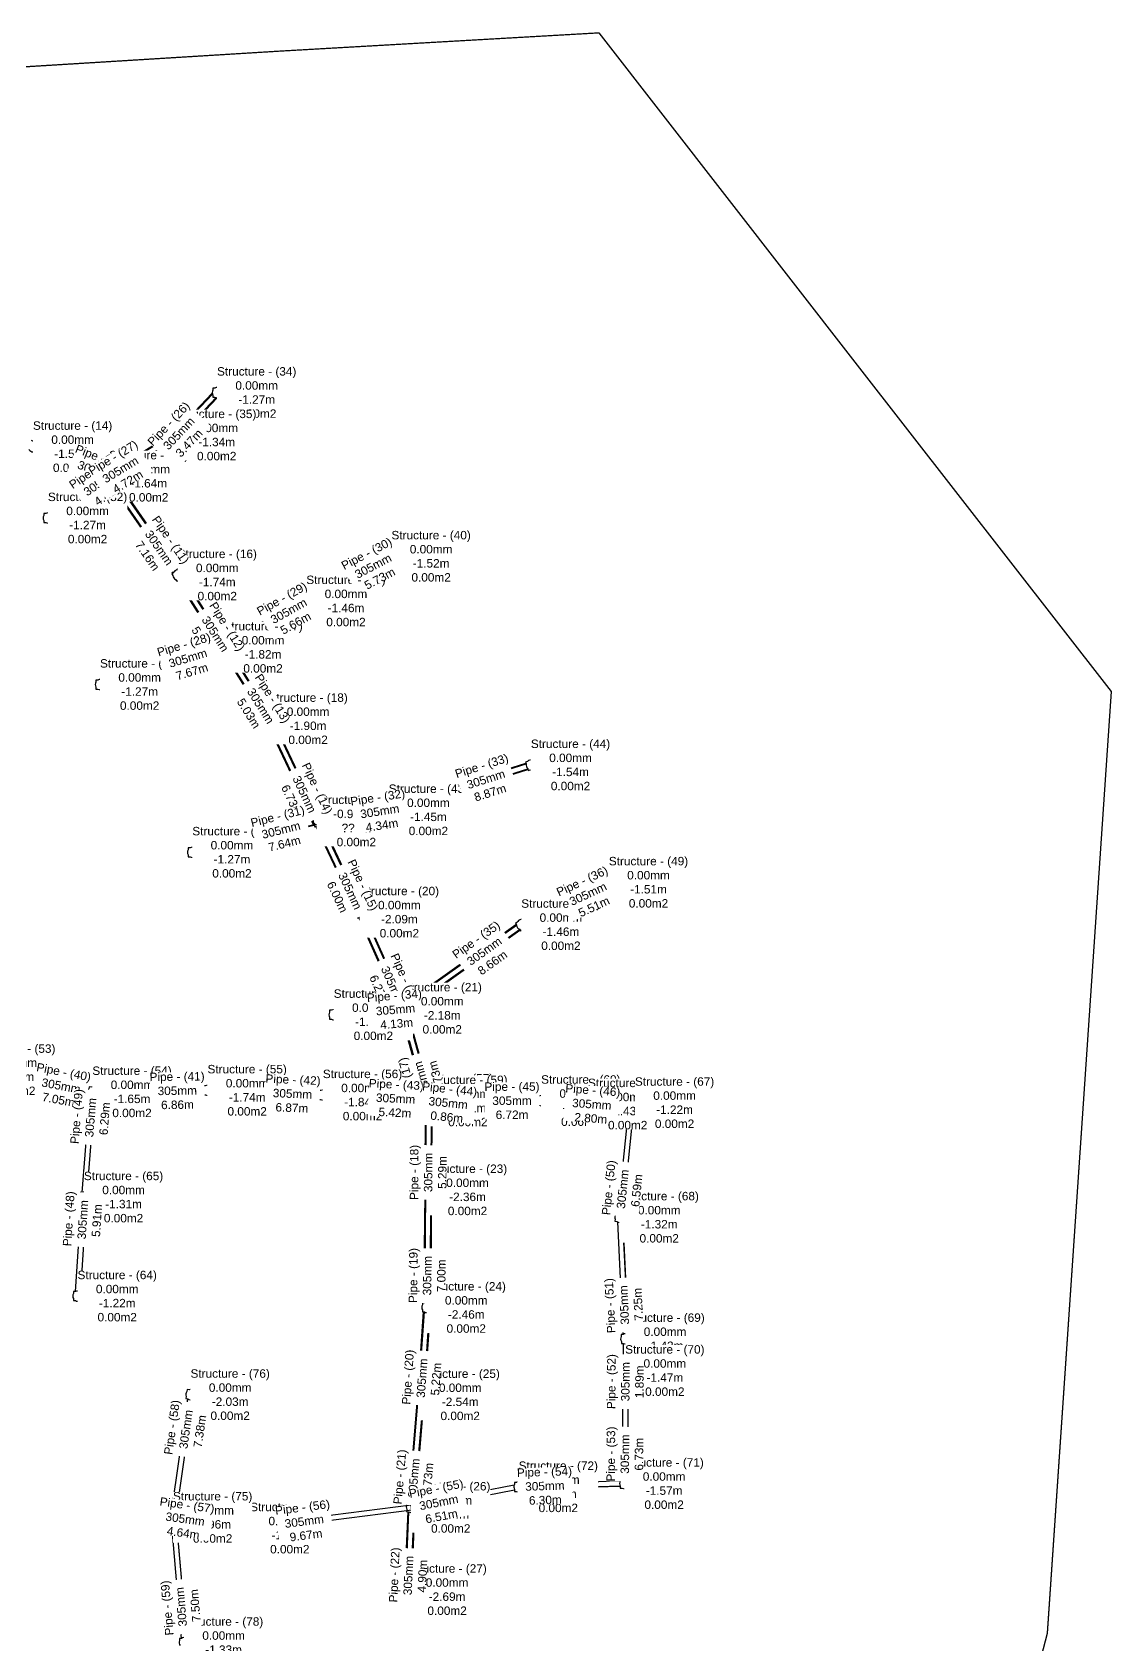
# Model space of a CAD drawing. Header units: metres. Extents: x 798801 to 799190, y 2423459 to 2424012.
# Drawn here: x 798979.5 to 799190.4, y 2423696.7 to 2424011.8 of the extents above; entities that cross this region are included whole.
import ezdxf

# ---------------------------------------------------------------- set-up
doc = ezdxf.new("R2010")
doc.units = ezdxf.units.M
doc.header["$MEASUREMENT"] = 0
doc.layers.add('Ward 2 p2', color=23, linetype='Continuous')
doc.styles.add('Arial$001', font='arial.ttf', dxfattribs={"height": 3.132})

msp = doc.modelspace()

# ---------------------------------------------------------------- linework, layer by layer
at = {"color": 7, "linetype": 'Continuous', "lineweight": -3}
for p, q in [((799014.69, 2423941.34), (799007.99, 2423934.23)), ((799014.73, 2423941.14), (799008.12, 2423934.11)), ((799015.21, 2423942.3), (799014.82, 2423942.3)), ((799014.82, 2423942.3), (799014.82, 2423941.91)), ((799014.82, 2423940.94), (799014.82, 2423940.55)), ((799016.57, 2423942.3), (799016.17, 2423942.3)), ((799016.57, 2423941.91), (799016.57, 2423942.3)), ((799016.57, 2423940.55), (799016.57, 2423940.94)), ((799015.46, 2423940.45), (799008.84, 2423933.43)), ((799015.66, 2423940.43), (799008.96, 2423933.31)), ((799014.82, 2423940.55), (799015.21, 2423940.55)), ((799016.17, 2423940.55), (799016.57, 2423940.55)), ((798979.75, 2423931.84), (798979.41, 2423932.04)), ((798980.93, 2423931.17), (798980.59, 2423931.36)), ((799006.91, 2423933.38), (799006.64, 2423933.1)), ((799006.64, 2423933.1), (799006.93, 2423932.83)), ((799007.84, 2423934.37), (799007.57, 2423934.09)), ((799007.63, 2423932.17), (799007.92, 2423931.9)), ((799008.13, 2423934.1), (799007.84, 2423934.37)), ((799007.92, 2423931.9), (799008.18, 2423932.18)), ((799009.12, 2423933.17), (799008.83, 2423933.44)), ((799008.85, 2423932.89), (799009.12, 2423933.17)), ((798979.73, 2423929.84), (798980.07, 2423929.65)), ((798980.07, 2423929.65), (798980.26, 2423929.99)), ((798980.23, 2423929.94), (798993.54, 2423924.76)), ((798980.37, 2423930.06), (798993.6, 2423924.92)), ((798980.74, 2423930.83), (798980.93, 2423931.17)), ((798980.81, 2423930.96), (798993.96, 2423925.85)), ((798980.9, 2423931.11), (798994.02, 2423926.01)), ((798994.1, 2423926.2), (798993.95, 2423925.84)), ((798994.46, 2423926.06), (798994.1, 2423926.2)), ((798995.73, 2423925.57), (798995.36, 2423925.71)), ((798995.58, 2423925.2), (798995.73, 2423925.57)), ((798993.6, 2423924.93), (798993.46, 2423924.57)), ((798993.46, 2423924.57), (798993.83, 2423924.43)), ((798994.47, 2423924.08), (799006.94, 2423906.11)), ((798994.68, 2423924.07), (799007.07, 2423906.21)), ((798994.73, 2423924.08), (798995.09, 2423923.94)), ((798995.09, 2423923.94), (798995.23, 2423924.3)), ((798995.5, 2423924.64), (799007.9, 2423906.78)), ((798995.57, 2423924.84), (799008.03, 2423906.87)), ((798982.17, 2423917.78), (798981.78, 2423917.78)), ((798981.78, 2423917.78), (798981.78, 2423917.39)), ((798981.78, 2423916.42), (798981.78, 2423916.03)), ((798981.78, 2423916.03), (798982.17, 2423916.03)), ((798983.53, 2423917.78), (798983.14, 2423917.78)), ((798983.14, 2423916.03), (798983.53, 2423916.03)), ((798983.53, 2423917.39), (798983.53, 2423917.78)), ((798983.53, 2423916.03), (798983.53, 2423916.42)), ((799033.58, 2423901.69), (799048.68, 2423909.61)), ((799033.66, 2423901.54), (799048.75, 2423909.47)), ((799048.93, 2423909.98), (799048.58, 2423909.8)), ((799048.58, 2423909.8), (799048.76, 2423909.45)), ((799050.13, 2423910.61), (799049.78, 2423910.43)), ((799050.31, 2423910.26), (799050.13, 2423910.61)), ((799050.94, 2423909.06), (799050.76, 2423909.41)), ((799007.09, 2423906.22), (799006.77, 2423905.99)), ((799008.2, 2423906.99), (799007.88, 2423906.77)), ((799008.43, 2423906.67), (799008.2, 2423906.99)), ((799034.15, 2423900.67), (799049.22, 2423908.58)), ((799034.23, 2423900.52), (799049.3, 2423908.43)), ((799049.21, 2423908.59), (799049.39, 2423908.25)), ((799049.39, 2423908.25), (799049.74, 2423908.43)), ((799050.6, 2423908.88), (799050.94, 2423909.06)), ((799006.77, 2423905.99), (799006.99, 2423905.67)), ((799007.54, 2423904.88), (799007.76, 2423904.55)), ((799007.76, 2423904.55), (799008.09, 2423904.78)), ((799007.9, 2423904.65), (799015.89, 2423892.03)), ((799008.04, 2423904.75), (799016.04, 2423892.12)), ((799008.87, 2423905.31), (799016.88, 2423892.65)), ((799008.88, 2423905.33), (799009.2, 2423905.55)), ((799009.2, 2423905.55), (799008.98, 2423905.87)), ((799009, 2423905.41), (799017.02, 2423892.74)), ((799016.6, 2423892.23), (799032.04, 2423900.85)), ((799016.68, 2423892.08), (799032.12, 2423900.71)), ((799017.17, 2423891.21), (799032.61, 2423899.84)), ((799032.28, 2423901.23), (799031.94, 2423901.04)), ((799031.94, 2423901.04), (799032.13, 2423900.69)), ((799032.6, 2423899.85), (799032.79, 2423899.51)), ((799033.46, 2423901.89), (799033.12, 2423901.7)), ((799033.66, 2423901.55), (799033.46, 2423901.89)), ((799033.98, 2423900.17), (799034.32, 2423900.36)), ((799034.32, 2423900.36), (799034.13, 2423900.7)), ((799017.25, 2423891.06), (799032.69, 2423899.69)), ((799032.79, 2423899.51), (799033.13, 2423899.7)), ((799016.05, 2423892.13), (799015.72, 2423891.92)), ((799015.72, 2423891.92), (799015.93, 2423891.59)), ((799016.45, 2423890.77), (799016.65, 2423890.44)), ((799016.65, 2423890.44), (799016.98, 2423890.65)), ((799016.83, 2423890.55), (799024.69, 2423878.07)), ((799017.2, 2423892.85), (799016.87, 2423892.64)), ((799016.97, 2423890.64), (799024.84, 2423878.16)), ((799017.41, 2423892.52), (799017.2, 2423892.85)), ((799017.8, 2423891.16), (799018.13, 2423891.37)), ((799017.81, 2423891.17), (799025.68, 2423878.69)), ((799018.13, 2423891.37), (799017.92, 2423891.7)), ((799017.96, 2423891.26), (799025.82, 2423878.78)), ((798992.34, 2423885.25), (798991.95, 2423885.25)), ((798991.95, 2423885.25), (798991.95, 2423884.86)), ((798993.7, 2423885.25), (798993.31, 2423885.25)), ((798993.7, 2423884.86), (798993.7, 2423885.25)), ((798991.95, 2423883.89), (798991.95, 2423883.5)), ((798991.95, 2423883.5), (798992.34, 2423883.5)), ((798993.31, 2423883.5), (798993.7, 2423883.5)), ((798993.7, 2423883.5), (798993.7, 2423883.89)), ((799024.85, 2423878.17), (799024.52, 2423877.96)), ((799024.52, 2423877.96), (799024.73, 2423877.63)), ((799026, 2423878.89), (799025.67, 2423878.68)), ((799026.21, 2423878.56), (799026, 2423878.89)), ((799026.93, 2423877.41), (799026.72, 2423877.74)), ((799025.24, 2423876.81), (799025.45, 2423876.48)), ((799025.45, 2423876.48), (799025.78, 2423876.69)), ((799025.53, 2423876.53), (799034.18, 2423858.21)), ((799025.67, 2423876.62), (799034.33, 2423858.28)), ((799026.55, 2423877.11), (799035.23, 2423858.71)), ((799026.6, 2423877.2), (799026.93, 2423877.41)), ((799026.67, 2423877.24), (799035.38, 2423858.78)), ((799049.97, 2423860.81), (799075.95, 2423869.04)), ((799050, 2423860.65), (799076, 2423868.88)), ((799076.26, 2423869.35), (799075.89, 2423869.23)), ((799075.89, 2423869.23), (799076.01, 2423868.86)), ((799077.56, 2423869.76), (799077.18, 2423869.64)), ((799077.68, 2423869.39), (799077.56, 2423869.76)), ((799078.09, 2423868.09), (799077.97, 2423868.47)), ((799050.18, 2423859.48), (799076.35, 2423867.77)), ((799050.21, 2423859.67), (799076.3, 2423867.92)), ((799076.3, 2423867.94), (799076.42, 2423867.57)), ((799076.42, 2423867.57), (799076.79, 2423867.68)), ((799077.71, 2423867.98), (799078.09, 2423868.09)), ((799035.57, 2423858.87), (799035.22, 2423858.7)), ((799035.35, 2423858.41), (799048.26, 2423860.41)), ((799035.56, 2423857.09), (799048.47, 2423859.09)), ((799035.74, 2423858.52), (799035.57, 2423858.87)), ((799035.61, 2423858.28), (799048.29, 2423860.24)), ((799035.76, 2423857.29), (799048.45, 2423859.25)), ((799048.62, 2423860.67), (799048.23, 2423860.61)), ((799048.23, 2423860.61), (799048.29, 2423860.22)), ((799048.44, 2423859.27), (799048.51, 2423858.88)), ((799048.51, 2423858.88), (799048.89, 2423858.94)), ((799049.96, 2423860.88), (799049.57, 2423860.82)), ((799049.85, 2423859.09), (799050.23, 2423859.16)), ((799050.02, 2423860.5), (799049.96, 2423860.88)), ((799050.23, 2423859.16), (799050.17, 2423859.54)), ((799011.6, 2423852.46), (799034.69, 2423858.28)), ((799011.73, 2423852.32), (799034.51, 2423858.06)), ((799011.74, 2423851.12), (799035.02, 2423856.99)), ((799011.82, 2423851.32), (799034.76, 2423857.09)), ((799034.34, 2423858.29), (799033.99, 2423858.12)), ((799033.99, 2423858.12), (799034.16, 2423857.77)), ((799034.57, 2423856.9), (799034.74, 2423856.54)), ((799034.74, 2423856.54), (799035.09, 2423856.71)), ((799034.92, 2423856.63), (799042.59, 2423840.4)), ((799035.08, 2423856.7), (799042.74, 2423840.47)), ((799035.97, 2423857.12), (799036.32, 2423857.29)), ((799035.98, 2423857.13), (799043.64, 2423840.9)), ((799036.13, 2423857.2), (799043.79, 2423840.97)), ((799036.32, 2423857.29), (799036.15, 2423857.64)), ((799010.37, 2423852.46), (799009.98, 2423852.46)), ((799009.98, 2423852.46), (799009.98, 2423852.07)), ((799009.98, 2423851.1), (799009.98, 2423850.71)), ((799009.98, 2423850.71), (799010.37, 2423850.71)), ((799011.73, 2423852.46), (799011.34, 2423852.46)), ((799011.34, 2423850.71), (799011.73, 2423850.71)), ((799011.73, 2423852.07), (799011.73, 2423852.46)), ((799011.73, 2423850.71), (799011.73, 2423851.1)), ((799091.93, 2423846.19), (799091.57, 2423846.03)), ((799092.09, 2423845.84), (799091.93, 2423846.19)), ((799075.52, 2423838.37), (799090.43, 2423845.27)), ((799075.68, 2423838.26), (799090.5, 2423845.12)), ((799076.21, 2423837.4), (799090.92, 2423844.21)), ((799076.31, 2423837.26), (799090.99, 2423844.06)), ((799090.69, 2423845.62), (799090.34, 2423845.46)), ((799090.34, 2423845.46), (799090.5, 2423845.1)), ((799090.91, 2423844.22), (799091.07, 2423843.87)), ((799091.07, 2423843.87), (799091.43, 2423844.03)), ((799092.31, 2423844.44), (799092.66, 2423844.6)), ((799092.66, 2423844.6), (799092.5, 2423844.96)), ((799042.75, 2423840.48), (799042.4, 2423840.31)), ((799042.4, 2423840.31), (799042.56, 2423839.96)), ((799043.98, 2423841.06), (799043.63, 2423840.89)), ((799044.15, 2423840.7), (799043.98, 2423841.06)), ((799042.98, 2423839.08), (799043.14, 2423838.73)), ((799043.14, 2423838.73), (799043.5, 2423838.89)), ((799043.32, 2423838.81), (799050.97, 2423821.62)), ((799043.47, 2423838.88), (799051.12, 2423821.69)), ((799044.37, 2423839.31), (799044.73, 2423839.47)), ((799044.37, 2423839.3), (799052.03, 2423822.1)), ((799044.52, 2423839.38), (799052.19, 2423822.17)), ((799044.73, 2423839.47), (799044.56, 2423839.83)), ((799051.58, 2423821.51), (799074.01, 2423837.48)), ((799051.68, 2423821.37), (799074.11, 2423837.34)), ((799074.21, 2423837.87), (799073.89, 2423837.65)), ((799073.89, 2423837.65), (799074.11, 2423837.33)), ((799075.31, 2423838.66), (799075, 2423838.43)), ((799075.54, 2423838.34), (799075.31, 2423838.66)), ((799076.01, 2423837.01), (799076.33, 2423837.24)), ((799076.33, 2423837.24), (799076.1, 2423837.55)), ((799052.26, 2423820.56), (799074.69, 2423836.53)), ((799052.35, 2423820.42), (799074.78, 2423836.39)), ((799074.68, 2423836.54), (799074.9, 2423836.22)), ((799074.9, 2423836.22), (799075.22, 2423836.45)), ((799051.14, 2423821.7), (799050.78, 2423821.54)), ((799050.78, 2423821.54), (799050.94, 2423821.18)), ((799052.38, 2423822.25), (799052.02, 2423822.09)), ((799052.54, 2423821.89), (799052.38, 2423822.25)), ((799053.09, 2423820.65), (799052.93, 2423821.01)), ((799037.99, 2423820.71), (799037.6, 2423820.71)), ((799037.6, 2423820.71), (799037.6, 2423820.32)), ((799037.6, 2423819.36), (799037.6, 2423818.96)), ((799037.6, 2423818.96), (799037.99, 2423818.96)), ((799039.35, 2423820.71), (799038.96, 2423820.71)), ((799038.96, 2423818.96), (799039.35, 2423818.96)), ((799039.35, 2423820.32), (799039.35, 2423820.71)), ((799039.35, 2423818.96), (799039.35, 2423819.36)), ((799051.33, 2423820.3), (799051.49, 2423819.94)), ((799051.49, 2423819.94), (799051.85, 2423820.1)), ((799052.73, 2423820.49), (799053.09, 2423820.65)), ((798969.4, 2423808.43), (798990.38, 2423804.44)), ((798969.58, 2423809.41), (798990.57, 2423805.42)), ((798969.62, 2423809.58), (798990.6, 2423805.58)), ((798969.37, 2423808.27), (798990.35, 2423804.27)), ((798990.64, 2423805.79), (798990.57, 2423805.4)), ((798991.03, 2423805.72), (798990.64, 2423805.79)), ((798992.36, 2423805.46), (798991.98, 2423805.53)), ((798992.29, 2423805.08), (798992.36, 2423805.46)), ((798992.33, 2423805.28), (799012.95, 2423805.57)), ((798992.36, 2423805.45), (799012.95, 2423805.73)), ((799013.34, 2423805.95), (799012.95, 2423805.94)), ((799012.95, 2423805.94), (799012.95, 2423805.55)), ((799014.69, 2423805.97), (799014.3, 2423805.96)), ((799014.7, 2423805.57), (799014.69, 2423805.97)), ((799014.7, 2423805.71), (799035.51, 2423804.85)), ((799014.72, 2423805.54), (799035.5, 2423804.68)), ((798990.39, 2423804.45), (798990.31, 2423804.07)), ((798990.31, 2423804.07), (798990.7, 2423804)), ((798991.65, 2423803.81), (798992.03, 2423803.74)), ((798992.03, 2423803.74), (798992.11, 2423804.13)), ((798992.1, 2423804.11), (799012.97, 2423804.4)), ((798992.21, 2423804.28), (799012.96, 2423804.57)), ((799012.96, 2423804.58), (799012.97, 2423804.19)), ((799012.97, 2423804.19), (799013.36, 2423804.2)), ((799014.33, 2423804.21), (799014.72, 2423804.22)), ((799014.72, 2423804.22), (799014.71, 2423804.61)), ((799014.71, 2423804.54), (799035.46, 2423803.69)), ((799014.72, 2423804.37), (799035.45, 2423803.52)), ((799035.46, 2423803.7), (799035.44, 2423803.31)), ((799035.44, 2423803.31), (799035.84, 2423803.29)), ((799035.52, 2423805.06), (799035.5, 2423804.67)), ((799035.91, 2423805.04), (799035.52, 2423805.06)), ((799036.8, 2423803.25), (799037.19, 2423803.24)), ((799037.27, 2423804.99), (799036.87, 2423805)), ((799037.19, 2423803.24), (799037.21, 2423803.63)), ((799037.2, 2423803.44), (799053.22, 2423802.66)), ((799037.21, 2423803.61), (799053.23, 2423802.83)), ((799037.25, 2423804.6), (799037.27, 2423804.99)), ((799037.25, 2423804.61), (799053.28, 2423803.82)), ((799037.26, 2423804.77), (799053.29, 2423803.99)), ((799053.23, 2423802.84), (799053.21, 2423802.45)), ((799053.21, 2423802.45), (799053.6, 2423802.43)), ((799053.3, 2423804.2), (799053.28, 2423803.81)), ((799053.69, 2423804.18), (799053.3, 2423804.2)), ((799054.06, 2423802.62), (799056, 2423802.42)), ((799054.08, 2423802.78), (799056.02, 2423802.58)), ((799054.18, 2423803.78), (799056.12, 2423803.58)), ((799054.2, 2423803.95), (799056.14, 2423803.74)), ((799054.57, 2423802.38), (799054.96, 2423802.37)), ((799055.05, 2423804.11), (799054.65, 2423804.13)), ((799054.96, 2423802.37), (799054.98, 2423802.76)), ((799055.03, 2423803.72), (799055.05, 2423804.11)), ((799056.02, 2423802.6), (799055.98, 2423802.21)), ((799055.98, 2423802.21), (799056.37, 2423802.17)), ((799056.16, 2423803.95), (799056.12, 2423803.56)), ((799056.55, 2423803.91), (799056.16, 2423803.95)), ((799056.27, 2423802.99), (799056.21, 2423786.5)), ((799056.44, 2423802.99), (799056.37, 2423786.5)), ((799057.33, 2423802.07), (799057.72, 2423802.03)), ((799057.44, 2423802.99), (799057.37, 2423786.49)), ((799057.9, 2423803.77), (799057.51, 2423803.81)), ((799057.61, 2423802.99), (799057.54, 2423786.49)), ((799057.72, 2423802.03), (799057.76, 2423802.42)), ((799057.75, 2423802.33), (799078.11, 2423802.39)), ((799057.81, 2423802.49), (799078.11, 2423802.56)), ((799057.86, 2423803.38), (799057.9, 2423803.77)), ((799057.87, 2423803.49), (799078.11, 2423803.56)), ((799057.89, 2423803.66), (799078.11, 2423803.73)), ((799078.5, 2423803.94), (799078.11, 2423803.94)), ((799078.11, 2423803.94), (799078.11, 2423803.54)), ((799078.11, 2423802.58), (799078.11, 2423802.19)), ((799078.11, 2423802.19), (799078.5, 2423802.19)), ((799079.86, 2423803.94), (799079.47, 2423803.94)), ((799079.47, 2423802.19), (799079.86, 2423802.19)), ((799079.86, 2423803.55), (799079.86, 2423803.94)), ((799079.86, 2423803.67), (799087.33, 2423803.12)), ((799079.86, 2423802.19), (799079.86, 2423802.58)), ((799079.86, 2423802.5), (799087.24, 2423801.96)), ((799079.86, 2423802.33), (799087.23, 2423801.79)), ((799079.88, 2423803.5), (799087.32, 2423802.96)), ((799087.34, 2423803.33), (799087.32, 2423802.94)), ((799087.73, 2423803.3), (799087.34, 2423803.33)), ((799089.09, 2423803.2), (799088.7, 2423803.23)), ((799089.06, 2423802.81), (799089.09, 2423803.2)), ((799096.02, 2423802.66), (799095.63, 2423802.66)), ((799095.63, 2423802.66), (799095.63, 2423802.27)), ((799097.38, 2423802.66), (799096.99, 2423802.66)), ((799097.38, 2423802.27), (799097.38, 2423802.66)), ((799087.25, 2423801.98), (799087.22, 2423801.59)), ((799087.22, 2423801.59), (799087.61, 2423801.56)), ((799088.57, 2423801.49), (799088.96, 2423801.46)), ((799088.96, 2423801.46), (799088.99, 2423801.85)), ((799095.91, 2423800.91), (799093.89, 2423781.2)), ((799095.91, 2423800.91), (799093.9, 2423781.2)), ((799096.92, 2423800.87), (799094.89, 2423781.09)), ((799096.92, 2423800.88), (799094.9, 2423781.09)), ((799095.63, 2423801.3), (799095.63, 2423800.91)), ((799095.63, 2423800.91), (799096.02, 2423800.91)), ((799096.99, 2423800.91), (799097.38, 2423800.91)), ((799097.38, 2423800.91), (799097.38, 2423801.3)), ((799056.39, 2423786.5), (799056, 2423786.5)), ((799056, 2423786.5), (799056, 2423786.11)), ((799057.75, 2423786.49), (799057.36, 2423786.49)), ((799057.75, 2423786.1), (799057.75, 2423786.49)), ((798988, 2423765.76), (798989.13, 2423783.37)), ((798988.01, 2423765.76), (798989.14, 2423783.37)), ((798988.79, 2423783.78), (798988.76, 2423783.39)), ((798988.76, 2423783.39), (798989.15, 2423783.37)), ((798988.88, 2423785.14), (798988.85, 2423784.75)), ((798989.27, 2423785.11), (798988.88, 2423785.14)), ((798989.01, 2423765.74), (798990.14, 2423783.3)), ((798989.01, 2423765.74), (798990.14, 2423783.3)), ((798990.12, 2423783.31), (798990.51, 2423783.28)), ((798990.62, 2423785.03), (798990.23, 2423785.05)), ((798990.51, 2423783.28), (798990.53, 2423783.67)), ((798990.6, 2423784.64), (798990.62, 2423785.03)), ((799056.19, 2423784.75), (799055.96, 2423763.52)), ((799055.99, 2423785.14), (799055.99, 2423784.75)), ((799055.99, 2423784.75), (799056.38, 2423784.75)), ((799056.36, 2423784.75), (799056.13, 2423763.52)), ((799057.36, 2423784.74), (799057.13, 2423763.51)), ((799057.53, 2423784.74), (799057.3, 2423763.51)), ((799057.35, 2423784.74), (799057.74, 2423784.74)), ((799057.74, 2423784.74), (799057.74, 2423785.13)), ((799093.52, 2423781.23), (799093.48, 2423780.84)), ((799093.91, 2423781.19), (799093.52, 2423781.23)), ((799095.26, 2423781.06), (799094.88, 2423781.1)), ((799095.22, 2423780.67), (799095.26, 2423781.06)), ((799093.39, 2423779.88), (799093.35, 2423779.49)), ((799093.35, 2423779.49), (799093.73, 2423779.45)), ((799093.84, 2423779.39), (799094.9, 2423757.37)), ((799093.85, 2423779.38), (799094.91, 2423757.37)), ((799094.7, 2423779.35), (799095.09, 2423779.31)), ((799094.85, 2423779.34), (799095.9, 2423757.42)), ((799094.86, 2423779.34), (799095.91, 2423757.42)), ((799095.09, 2423779.31), (799095.13, 2423779.7)), ((798987.97, 2423765.74), (798987.58, 2423765.74)), ((798987.58, 2423765.74), (798987.58, 2423765.35)), ((798987.58, 2423764.38), (798987.58, 2423763.99)), ((798989.33, 2423765.74), (798988.93, 2423765.74)), ((798989.33, 2423765.35), (798989.33, 2423765.74)), ((798989.33, 2423763.99), (798989.33, 2423764.38)), ((798987.58, 2423763.99), (798987.97, 2423763.99)), ((798988.93, 2423763.99), (798989.33, 2423763.99)), ((799055.89, 2423761.77), (799054.83, 2423746.48)), ((799056.06, 2423761.77), (799055, 2423746.47)), ((799055.74, 2423762.17), (799055.74, 2423761.78)), ((799055.74, 2423761.78), (799056.13, 2423761.77)), ((799055.76, 2423763.53), (799055.75, 2423763.14)), ((799056.15, 2423763.52), (799055.76, 2423763.53)), ((799057.06, 2423761.74), (799056, 2423746.4)), ((799057.23, 2423761.76), (799056.16, 2423746.39)), ((799057.1, 2423761.76), (799057.49, 2423761.76)), ((799057.51, 2423763.51), (799057.12, 2423763.51)), ((799057.49, 2423761.76), (799057.49, 2423762.15)), ((799057.5, 2423763.12), (799057.51, 2423763.51)), ((799094.92, 2423757.37), (799094.53, 2423757.35)), ((799094.53, 2423757.35), (799094.55, 2423756.96)), ((799094.6, 2423756), (799094.62, 2423755.61)), ((799094.62, 2423755.61), (799095.01, 2423755.63)), ((799094.94, 2423755.62), (799094.91, 2423751.19)), ((799094.94, 2423755.62), (799094.91, 2423751.19)), ((799096.28, 2423757.44), (799095.89, 2423757.42)), ((799095.94, 2423755.65), (799095.91, 2423751.18)), ((799095.95, 2423755.66), (799095.92, 2423751.18)), ((799095.97, 2423755.67), (799096.36, 2423755.69)), ((799096.3, 2423757.05), (799096.28, 2423757.44)), ((799096.36, 2423755.69), (799096.34, 2423756.08)), ((799094.53, 2423749.83), (799094.53, 2423749.44)), ((799094.53, 2423749.44), (799094.92, 2423749.44)), ((799094.93, 2423751.19), (799094.54, 2423751.19)), ((799094.54, 2423751.19), (799094.54, 2423750.8)), ((799094.9, 2423749.44), (799094.77, 2423729.1)), ((799094.9, 2423749.44), (799094.77, 2423729.1)), ((799095.9, 2423749.43), (799095.77, 2423729.09)), ((799095.91, 2423749.43), (799095.77, 2423729.09)), ((799095.89, 2423749.44), (799096.28, 2423749.43)), ((799096.29, 2423751.18), (799095.9, 2423751.19)), ((799096.28, 2423749.43), (799096.28, 2423749.82)), ((799096.29, 2423750.79), (799096.29, 2423751.18)), ((799009.77, 2423746.59), (799009.71, 2423746.2)), ((799010.16, 2423746.53), (799009.77, 2423746.59)), ((799011.5, 2423746.34), (799011.12, 2423746.39)), ((799011.45, 2423745.95), (799011.5, 2423746.34)), ((799054.62, 2423746.5), (799054.6, 2423746.11)), ((799055.01, 2423746.47), (799054.62, 2423746.5)), ((799056.37, 2423746.38), (799055.98, 2423746.4)), ((799056.34, 2423745.99), (799056.37, 2423746.38)), ((799006.71, 2423722.55), (799009.89, 2423744.8)), ((799006.72, 2423722.55), (799009.89, 2423744.8)), ((799007.71, 2423722.41), (799010.88, 2423744.66)), ((799007.71, 2423722.41), (799010.89, 2423744.66)), ((799009.58, 2423745.24), (799009.52, 2423744.85)), ((799009.52, 2423744.85), (799009.91, 2423744.8)), ((799010.87, 2423744.66), (799011.26, 2423744.61)), ((799011.26, 2423744.61), (799011.31, 2423744.99)), ((799054.7, 2423744.74), (799053, 2423724.49)), ((799054.86, 2423744.73), (799053.17, 2423724.48)), ((799055.86, 2423744.66), (799054.16, 2423724.4)), ((799056.03, 2423744.65), (799054.33, 2423724.38)), ((799054.53, 2423745.14), (799054.5, 2423744.75)), ((799054.5, 2423744.75), (799054.89, 2423744.73)), ((799055.86, 2423744.66), (799056.25, 2423744.63)), ((799056.25, 2423744.63), (799056.28, 2423745.02)), ((799074.09, 2423728.45), (799073.7, 2423728.44)), ((799073.7, 2423728.44), (799073.71, 2423728.05)), ((799073.74, 2423727.08), (799073.75, 2423726.69)), ((799073.75, 2423726.69), (799074.14, 2423726.7)), ((799075.45, 2423728.49), (799075.06, 2423728.48)), ((799075.11, 2423726.73), (799075.5, 2423726.74)), ((799075.46, 2423728.1), (799075.45, 2423728.49)), ((799094.38, 2423728.7), (799075.46, 2423728.12)), ((799094.39, 2423728.7), (799075.46, 2423728.12)), ((799094.39, 2423727.7), (799075.49, 2423727.12)), ((799094.39, 2423727.69), (799075.49, 2423727.11)), ((799075.5, 2423726.74), (799075.49, 2423727.14)), ((799094.39, 2423727.74), (799094.38, 2423727.35)), ((799094.38, 2423727.35), (799094.77, 2423727.35)), ((799094.79, 2423729.1), (799094.39, 2423729.1)), ((799094.39, 2423729.1), (799094.39, 2423728.71)), ((799095.74, 2423727.34), (799096.13, 2423727.34)), ((799096.14, 2423729.09), (799095.75, 2423729.09)), ((799096.13, 2423727.34), (799096.14, 2423727.73)), ((799096.14, 2423728.7), (799096.14, 2423729.09)), ((799053.57, 2423724.02), (799022.96, 2423720.13)), ((799053.57, 2423724.01), (799022.96, 2423720.12)), ((799052.79, 2423724.51), (799052.76, 2423724.12)), ((799053.18, 2423724.48), (799052.79, 2423724.51)), ((799054.54, 2423724.36), (799054.15, 2423724.4)), ((799054.5, 2423723.97), (799054.54, 2423724.36)), ((799006.16, 2423721.26), (799006.1, 2423720.87)), ((799006.1, 2423720.87), (799006.49, 2423720.82)), ((799006.34, 2423722.6), (799006.29, 2423722.22)), ((799006.73, 2423722.55), (799006.34, 2423722.6)), ((799006.6, 2423721.62), (799008.65, 2423697.97)), ((799006.61, 2423721.62), (799008.65, 2423697.97)), ((799007.45, 2423720.68), (799007.84, 2423720.63)), ((799007.6, 2423721.71), (799009.65, 2423698.05)), ((799007.61, 2423721.71), (799009.66, 2423698.06)), ((799008.08, 2423722.36), (799007.69, 2423722.42)), ((799007.84, 2423720.63), (799007.89, 2423721.02)), ((799021.23, 2423719.14), (799007.89, 2423721)), ((799021.23, 2423719.14), (799007.89, 2423721)), ((799008.02, 2423721.97), (799008.08, 2423722.36)), ((799021.19, 2423720.16), (799008.03, 2423721.99)), ((799021.19, 2423720.16), (799008.03, 2423721.99)), ((799021.57, 2423720.32), (799021.18, 2423720.27)), ((799021.18, 2423720.27), (799021.23, 2423719.89)), ((799022.92, 2423720.49), (799022.53, 2423720.45)), ((799022.96, 2423720.11), (799022.92, 2423720.49)), ((799053.7, 2423723.02), (799023.09, 2423719.13)), ((799053.7, 2423723.02), (799023.09, 2423719.13)), ((799052.89, 2423722.75), (799052.25, 2423708.4)), ((799053.05, 2423722.72), (799052.42, 2423708.4)), ((799052.68, 2423723.16), (799052.65, 2423722.77)), ((799052.65, 2423722.77), (799053.04, 2423722.73)), ((799054.05, 2423722.65), (799053.42, 2423708.35)), ((799054.22, 2423722.63), (799053.58, 2423708.35)), ((799054, 2423722.65), (799054.39, 2423722.62)), ((799054.39, 2423722.62), (799054.42, 2423723.01)), ((799021.35, 2423718.93), (799021.4, 2423718.54)), ((799021.4, 2423718.54), (799021.79, 2423718.59)), ((799022.75, 2423718.71), (799023.14, 2423718.76)), ((799023.14, 2423718.76), (799023.09, 2423719.15)), ((799052.04, 2423708.41), (799052.03, 2423708.02)), ((799052.43, 2423708.4), (799052.04, 2423708.41)), ((799053.79, 2423708.34), (799053.4, 2423708.35)), ((799053.77, 2423707.95), (799053.79, 2423708.34)), ((799051.98, 2423707.06), (799051.97, 2423706.67)), ((799051.97, 2423706.67), (799052.36, 2423706.65)), ((799053.32, 2423706.61), (799053.71, 2423706.59)), ((799053.71, 2423706.59), (799053.73, 2423706.98)), ((799010.02, 2423698.09), (799009.64, 2423698.05)), ((799010.06, 2423697.7), (799010.02, 2423698.09)), ((799008.67, 2423697.97), (799008.28, 2423697.94)), ((799008.28, 2423697.94), (799008.31, 2423697.55))]:
    msp.add_line(p, q, dxfattribs=at)
at = {"color": 2, "linetype": 'Continuous', "lineweight": -3, "flags": 128}
msp.add_lwpolyline([(798975.77, 2423461.77), (798906.05, 2423462.96), (798879.75, 2423541.43), (798853.45, 2423619.89), (798827.15, 2423698.36), (798800.85, 2423776.82), (798807.41, 2423857.81), (798813.98, 2423938.79), (798862.7, 2423969.9), (798911.42, 2424001.01), (798969.51, 2424004.59), (799027.61, 2424008.16), (799090.17, 2424011.74), (799140.22, 2423947.39), (799190.27, 2423883.03), (799184.01, 2423790.98), (799177.76, 2423698.92), (799156.9, 2423619.07), (799136.05, 2423539.23), (799115.19, 2423459.39), (799045.48, 2423460.58), (798975.77, 2423461.77)], close=True, dxfattribs=at)
at = {"color": 7, "linetype": 'Continuous', "lineweight": -3}
for points in [[(799006.79, 2423933.25), (798994.29, 2423925.66)], [(799006.73, 2423933.02), (798994.37, 2423925.52)], [(799007.4, 2423932.26), (798994.89, 2423924.66)], [(799007.59, 2423932.18), (798994.98, 2423924.52)], [(798982.9, 2423917.88), (798994.22, 2423925.62)], [(798983.09, 2423917.81), (798994.31, 2423925.48)], [(798994.22, 2423925.62), (798994.97, 2423924.52)], [(798994.98, 2423924.52), (798994.29, 2423925.66)], [(798983.65, 2423916.98), (798994.88, 2423924.66)], [(798983.65, 2423916.78), (798994.97, 2423924.52)], [(798993.42, 2423885.25), (799016.73, 2423892.28)], [(798993.7, 2423885.16), (799016.78, 2423892.12)], [(798993.73, 2423883.95), (799017.12, 2423891.01)], [(798993.8, 2423884.14), (799017.07, 2423891.17)], [(799016.6, 2423892.23), (799017.25, 2423891.06)], [(799016.73, 2423892.28), (799017.12, 2423891.01)], [(799039.35, 2423820.58), (799051.91, 2423821.63)], [(799039.35, 2423820.41), (799051.93, 2423821.46)], [(799051.58, 2423821.51), (799052.35, 2423820.42)], [(799051.91, 2423821.63), (799052.02, 2423820.3)], [(799039.35, 2423819.24), (799052.02, 2423820.3)], [(799039.38, 2423819.41), (799052.01, 2423820.47)], [(799051.55, 2423819.97), (799056.3, 2423802.81)], [(799051.71, 2423820.04), (799056.46, 2423802.86)], [(799052.65, 2423820.39), (799057.42, 2423803.12)], [(799052.79, 2423820.52), (799057.58, 2423803.17)], [(798989.26, 2423785.11), (798990.84, 2423804.81)], [(798989.26, 2423785.11), (798990.84, 2423804.8)], [(798990.26, 2423785.05), (798991.84, 2423804.73)], [(798990.27, 2423785.05), (798991.84, 2423804.72)], [(798990.84, 2423804.81), (798991.84, 2423804.72)], [(799054.2, 2423803.95), (799054.06, 2423802.62)], [(799057.61, 2423802.99), (799056.27, 2423802.99)], [(799057.58, 2423803.17), (799056.3, 2423802.81)], [(799073.65, 2423727.92), (799053.54, 2423724.01)], [(799073.66, 2423727.92), (799053.54, 2423724.01)], [(799073.75, 2423726.92), (799053.73, 2423723.03)], [(799073.75, 2423726.91), (799053.73, 2423723.02)], [(799053.73, 2423723.02), (799053.54, 2423724.01)], [(799053.7, 2423723.02), (799053.57, 2423724.02)], [(799007.61, 2423721.71), (799006.6, 2423721.62)]]:
    msp.add_lwpolyline(points, dxfattribs=at)
for centre, radius, start, end in [((799015.69, 2423941.43), 1, 151.045, 180), ((799015.69, 2423941.43), 1, 180, 208.955), ((799015.69, 2423941.43), 1, 61.045, 118.955), ((799015.69, 2423941.43), 1, 0, 28.955), ((799015.69, 2423941.43), 1, 331.045, 360), ((799015.69, 2423941.43), 1, 241.045, 298.955), ((798979.74, 2423930.84), 1, 31.4956, 89.4056), ((799007.88, 2423933.13), 1, 107.7502, 165.6603), ((799007.88, 2423933.13), 1, 197.7502, 226.7053), ((799007.88, 2423933.13), 1, 226.7053, 255.6603), ((799007.88, 2423933.13), 1, 46.7053, 75.6603), ((799007.88, 2423933.13), 1, 287.7502, 345.6603), ((799007.88, 2423933.13), 1, 17.7502, 46.7053), ((798979.74, 2423930.84), 1, 211.4956, 269.4056), ((798979.74, 2423930.84), 1, 301.4956, 330.4506), ((798979.74, 2423930.84), 1, 330.4506, 359.4056), ((798994.59, 2423925.07), 1, 158.7584, 187.7134), ((798994.59, 2423925.07), 1, 129.8034, 158.7584), ((798994.59, 2423925.07), 1, 39.8034, 97.7134), ((798994.59, 2423925.07), 1, 338.7584, 7.7134), ((798994.59, 2423925.07), 1, 219.8034, 277.7134), ((798994.59, 2423925.07), 1, 309.8034, 338.7584), ((798982.66, 2423916.91), 1, 151.045, 180), ((798982.66, 2423916.91), 1, 180, 208.955), ((798982.66, 2423916.91), 1, 61.045, 118.955), ((798982.66, 2423916.91), 1, 241.045, 298.955), ((798982.66, 2423916.91), 1, 0, 28.955), ((798982.66, 2423916.91), 1, 331.045, 0), ((799049.76, 2423909.43), 1, 178.7386, 207.6936), ((799049.76, 2423909.43), 1, 88.7386, 146.6486), ((799049.76, 2423909.43), 1, 27.6936, 56.6486), ((799049.76, 2423909.43), 1, 358.7386, 27.6936), ((799007.98, 2423905.77), 1, 124.7591, 153.7141), ((799007.98, 2423905.77), 1, 95.8041, 124.7591), ((799007.98, 2423905.77), 1, 5.8041, 63.7141), ((799049.76, 2423909.43), 1, 207.6936, 236.6486), ((799049.76, 2423909.43), 1, 268.7386, 326.6486), ((799007.98, 2423905.77), 1, 185.8041, 243.7141), ((799007.98, 2423905.77), 1, 275.8041, 304.7591), ((799007.98, 2423905.77), 1, 304.7591, 333.7141), ((799033.13, 2423900.7), 1, 180.2422, 209.1972), ((799033.13, 2423900.7), 1, 209.1972, 238.1522), ((799033.13, 2423900.7), 1, 90.2422, 148.1522), ((799033.13, 2423900.7), 1, 270.2422, 328.1522), ((799033.13, 2423900.7), 1, 29.1972, 58.1522), ((799033.13, 2423900.7), 1, 0.2422, 29.1972), ((799016.93, 2423891.64), 1, 183.3742, 241.2843), ((799016.93, 2423891.64), 1, 122.3293, 151.2843), ((799016.93, 2423891.64), 1, 93.3742, 122.3293), ((799016.93, 2423891.64), 1, 273.3742, 302.3293), ((799016.93, 2423891.64), 1, 3.3742, 61.2843), ((799016.93, 2423891.64), 1, 302.3293, 331.2843), ((798992.83, 2423884.37), 1, 151.045, 180), ((798992.83, 2423884.37), 1, 180, 208.955), ((798992.83, 2423884.37), 1, 61.045, 118.955), ((798992.83, 2423884.37), 1, 0, 28.955), ((798992.83, 2423884.37), 1, 331.045, 0), ((798992.83, 2423884.37), 1, 241.045, 298.955), ((799025.72, 2423877.68), 1, 122.22, 151.175), ((799025.72, 2423877.68), 1, 93.265, 122.22), ((799025.72, 2423877.68), 1, 3.265, 61.175), ((799025.72, 2423877.68), 1, 183.265, 241.175), ((799025.72, 2423877.68), 1, 273.265, 302.22), ((799025.72, 2423877.68), 1, 302.22, 331.175), ((799076.99, 2423868.66), 1, 168.6038, 197.5588), ((799076.99, 2423868.66), 1, 197.5588, 226.5138), ((799076.99, 2423868.66), 1, 78.6038, 136.5138), ((799076.99, 2423868.66), 1, 17.5588, 46.5138), ((799076.99, 2423868.66), 1, 348.6038, 17.5588), ((799076.99, 2423868.66), 1, 258.6038, 316.5138), ((799049.23, 2423859.88), 1, 160.1109, 189.0659), ((799049.23, 2423859.88), 1, 189.0659, 218.0209), ((799049.23, 2423859.88), 1, 70.1109, 128.0209), ((799049.23, 2423859.88), 1, 250.1109, 308.0209), ((799049.23, 2423859.88), 1, 9.0659, 38.0209), ((799049.23, 2423859.88), 1, 340.1109, 9.0659), ((799035.15, 2423857.71), 1, 176.3123, 234.2224), ((799035.15, 2423857.71), 1, 115.2673, 144.2224), ((799035.15, 2423857.71), 0.733, 135, 180), ((799035.15, 2423857.71), 0.733, 180, 225), ((799035.15, 2423857.71), 0.733, 90, 135), ((799035.15, 2423857.71), 0.733, 225, 270), ((799035.15, 2423857.71), 1, 86.3123, 115.2673), ((799035.15, 2423857.71), 1, 266.3123, 295.2673), ((799035.15, 2423857.71), 0.733, 45, 90), ((799035.15, 2423857.71), 0.733, 270, 315), ((799035.15, 2423857.71), 1, 295.2673, 324.2224), ((799035.15, 2423857.71), 0.733, 0, 45), ((799035.15, 2423857.71), 0.733, 315, 0), ((799035.15, 2423857.71), 1, 356.3123, 54.2224), ((799010.85, 2423851.59), 1, 61.045, 118.955), ((799010.85, 2423851.59), 1, 151.045, 180), ((799010.85, 2423851.59), 1, 180, 208.955), ((799010.85, 2423851.59), 1, 241.045, 298.955), ((799010.85, 2423851.59), 1, 0, 28.955), ((799010.85, 2423851.59), 1, 331.045, 0), ((799091.5, 2423845.03), 1, 175.889, 204.844), ((799091.5, 2423845.03), 1, 204.844, 233.799), ((799091.5, 2423845.03), 1, 85.889, 143.799), ((799091.5, 2423845.03), 1, 265.889, 323.799), ((799091.5, 2423845.03), 1, 24.844, 53.799), ((799091.5, 2423845.03), 1, 355.889, 24.844), ((799043.56, 2423839.89), 1, 176.313, 234.2231), ((799043.56, 2423839.89), 1, 115.2681, 144.2231), ((799043.56, 2423839.89), 1, 86.313, 115.2681), ((799043.56, 2423839.89), 1, 356.313, 54.2231), ((799043.56, 2423839.89), 1, 266.313, 295.2681), ((799043.56, 2423839.89), 1, 295.2681, 324.2231), ((799075.11, 2423837.44), 1, 186.4946, 215.4497), ((799075.11, 2423837.44), 1, 96.4946, 154.4047), ((799075.11, 2423837.44), 1, 215.4497, 244.4047), ((799075.11, 2423837.44), 1, 276.4946, 334.4047), ((799075.11, 2423837.44), 1, 35.4497, 64.4047), ((799075.11, 2423837.44), 1, 6.4946, 35.4497), ((799051.93, 2423821.1), 1, 175.0513, 232.9613), ((799051.93, 2423821.1), 1, 114.0063, 142.9613), ((799051.93, 2423821.1), 1, 85.0513, 114.0063), ((799051.93, 2423821.1), 1, 355.0513, 52.9613), ((799038.48, 2423819.84), 1, 151.045, 180), ((799038.48, 2423819.84), 1, 180, 208.955), ((799038.48, 2423819.84), 1, 61.045, 118.955), ((799038.48, 2423819.84), 1, 241.045, 298.955), ((799038.48, 2423819.84), 1, 0, 28.955), ((799038.48, 2423819.84), 1, 331.045, 360), ((799051.93, 2423821.1), 1, 265.0513, 294.0063), ((799051.93, 2423821.1), 1, 294.0063, 322.9613), ((798991.34, 2423804.77), 1, 140.2697, 169.2248), ((798991.34, 2423804.77), 1, 50.2697, 108.1798), ((799013.83, 2423805.08), 1, 151.8428, 180.7978), ((799013.83, 2423805.08), 1, 61.8428, 119.7529), ((799013.83, 2423805.08), 1, 0.7978, 29.7529), ((798991.34, 2423804.77), 1, 169.2248, 198.1798), ((798991.34, 2423804.77), 1, 230.2697, 288.1798), ((798991.34, 2423804.77), 1, 320.2697, 349.2248), ((798991.34, 2423804.77), 1, 349.2248, 18.1798), ((799013.83, 2423805.08), 1, 180.7978, 209.7529), ((799013.83, 2423805.08), 1, 241.8428, 299.7529), ((799013.83, 2423805.08), 1, 331.8428, 0.7978), ((799036.35, 2423804.15), 1, 177.6363, 206.5914), ((799036.35, 2423804.15), 1, 148.6813, 177.6363), ((799036.35, 2423804.15), 1, 238.6813, 296.5914), ((799036.35, 2423804.15), 1, 58.6813, 116.5914), ((799036.35, 2423804.15), 1, 328.6813, 357.6363), ((799036.35, 2423804.15), 1, 357.6363, 26.5914), ((799054.13, 2423803.28), 1, 148.2544, 177.2095), ((799054.13, 2423803.28), 1, 177.2095, 206.1645), ((799054.13, 2423803.28), 1, 238.2544, 296.1645), ((799054.13, 2423803.28), 1, 58.2544, 116.1645), ((799054.13, 2423803.28), 1, 328.2544, 357.2095), ((799054.13, 2423803.28), 1, 357.2095, 26.1645), ((799056.94, 2423802.99), 1, 174.0858, 203.0409), ((799056.94, 2423802.99), 1, 145.1308, 174.0858), ((799056.94, 2423802.99), 1, 235.1308, 293.0409), ((799056.94, 2423802.99), 1, 55.1308, 113.0409), ((799056.94, 2423802.99), 1, 325.1308, 354.0858), ((799056.94, 2423802.99), 1, 354.0858, 23.0409), ((799078.98, 2423803.06), 1, 151.2323, 180.1873), ((799078.98, 2423803.06), 1, 180.1873, 209.1423), ((799078.98, 2423803.06), 1, 61.2323, 119.1423), ((799078.98, 2423803.06), 1, 241.2323, 299.1423), ((799078.98, 2423803.06), 1, 0.1873, 29.1423), ((799078.98, 2423803.06), 1, 331.2323, 0.1873), ((799088.15, 2423802.39), 1, 175.8332, 204.7882), ((799088.15, 2423802.39), 1, 146.8782, 175.8332), ((799088.15, 2423802.39), 1, 56.8782, 114.7882), ((799088.15, 2423802.39), 1, 326.8782, 355.8332), ((799088.15, 2423802.39), 1, 355.8332, 24.7882), ((799096.51, 2423801.79), 1, 151.045, 180), ((799096.51, 2423801.79), 1, 61.045, 118.955), ((799096.51, 2423801.79), 1, 0, 28.955), ((799088.15, 2423802.39), 1, 236.8782, 294.7882), ((799096.51, 2423801.79), 1, 180, 208.955), ((799096.51, 2423801.79), 1, 241.045, 298.955), ((799096.51, 2423801.79), 1, 331.045, 360), ((799056.87, 2423785.62), 1, 89.766, 118.721), ((799056.87, 2423785.62), 1, 60.8109, 89.766), ((798989.69, 2423784.21), 1, 147.3722, 205.2822), ((798989.69, 2423784.21), 1, 237.3722, 266.3272), ((798989.69, 2423784.21), 1, 86.3272, 115.2822), ((798989.69, 2423784.21), 1, 266.3272, 295.2822), ((798989.69, 2423784.21), 1, 57.3722, 86.3272), ((798989.69, 2423784.21), 1, 327.3722, 25.2822), ((799056.87, 2423785.62), 1, 150.8109, 208.721), ((799056.87, 2423785.62), 1, 240.8109, 269.766), ((799056.87, 2423785.62), 1, 269.766, 298.721), ((799056.87, 2423785.62), 1, 330.8109, 28.721), ((799094.31, 2423780.27), 1, 145.2021, 203.1121), ((799094.31, 2423780.27), 1, 84.1571, 113.1121), ((799094.31, 2423780.27), 1, 55.2021, 84.1571), ((799094.31, 2423780.27), 1, 325.2021, 23.1121), ((799094.31, 2423780.27), 1, 235.2021, 264.1571), ((799094.31, 2423780.27), 1, 264.1571, 293.1121), ((798988.45, 2423764.86), 1, 151.045, 180), ((798988.45, 2423764.86), 1, 180, 208.955), ((798988.45, 2423764.86), 1, 61.045, 118.955), ((798988.45, 2423764.86), 1, 0, 28.955), ((798988.45, 2423764.86), 1, 331.045, 360), ((798988.45, 2423764.86), 1, 241.045, 298.955), ((799056.62, 2423762.64), 1, 150.4246, 208.3347), ((799056.62, 2423762.64), 1, 240.4246, 269.3796), ((799056.62, 2423762.64), 1, 89.3796, 118.3347), ((799056.62, 2423762.64), 1, 269.3796, 298.3347), ((799056.62, 2423762.64), 1, 60.4246, 89.3796), ((799056.62, 2423762.64), 1, 330.4246, 28.3347), ((799095.45, 2423756.52), 1, 153.7982, 211.7082), ((799095.45, 2423756.52), 1, 92.7532, 121.7082), ((799095.45, 2423756.52), 1, 243.7982, 272.7532), ((799095.45, 2423756.52), 1, 63.7982, 92.7532), ((799095.45, 2423756.52), 1, 272.7532, 301.7082), ((799095.45, 2423756.52), 1, 333.7982, 31.7082), ((799095.41, 2423750.31), 1, 150.674, 208.584), ((799095.41, 2423750.31), 1, 240.674, 269.629), ((799095.41, 2423750.31), 1, 89.629, 118.584), ((799095.41, 2423750.31), 1, 269.629, 298.584), ((799095.41, 2423750.31), 1, 60.674, 89.629), ((799095.41, 2423750.31), 1, 330.674, 28.584), ((799010.51, 2423745.6), 1, 142.9217, 200.8318), ((799010.51, 2423745.6), 1, 81.8767, 110.8318), ((799010.51, 2423745.6), 1, 52.9217, 81.8767), ((799010.51, 2423745.6), 1, 322.9217, 20.8318), ((799055.44, 2423745.57), 1, 147.0746, 204.9846), ((799055.44, 2423745.57), 1, 86.0296, 114.9846), ((799055.44, 2423745.57), 1, 57.0746, 86.0296), ((799055.44, 2423745.57), 1, 327.0746, 24.9846), ((799010.51, 2423745.6), 1, 232.9217, 261.8767), ((799010.51, 2423745.6), 1, 261.8767, 290.8318), ((799055.44, 2423745.57), 1, 237.0746, 266.0296), ((799055.44, 2423745.57), 1, 266.0296, 294.9846), ((799074.6, 2423727.59), 1, 152.7928, 181.7479), ((799074.6, 2423727.59), 1, 181.7479, 210.7029), ((799074.6, 2423727.59), 1, 62.7928, 120.7029), ((799074.6, 2423727.59), 1, 242.7928, 300.7029), ((799074.6, 2423727.59), 1, 1.7479, 30.7029), ((799074.6, 2423727.59), 1, 332.7928, 1.7479), ((799095.26, 2423728.22), 1, 150.674, 208.584), ((799095.26, 2423728.22), 1, 240.674, 269.629), ((799095.26, 2423728.22), 1, 89.629, 118.584), ((799095.26, 2423728.22), 1, 269.629, 298.584), ((799095.26, 2423728.22), 1, 60.674, 89.629), ((799095.26, 2423728.22), 1, 330.674, 28.584), ((799053.59, 2423723.57), 1, 146.2505, 204.1606), ((799053.59, 2423723.57), 1, 85.2056, 114.1606), ((799053.59, 2423723.57), 1, 56.2505, 85.2056), ((799053.59, 2423723.57), 1, 326.2505, 24.1606), ((799007.09, 2423721.62), 1, 172.066, 201.021), ((799007.09, 2423721.62), 1, 143.111, 172.066), ((799007.09, 2423721.62), 1, 233.111, 291.021), ((799007.09, 2423721.62), 1, 53.111, 111.021), ((799007.09, 2423721.62), 1, 323.111, 352.066), ((799007.09, 2423721.62), 1, 352.066, 21.021), ((799022.16, 2423719.52), 1, 68.2909, 126.201), ((799053.59, 2423723.57), 1, 236.2505, 265.2056), ((799053.59, 2423723.57), 1, 265.2056, 294.1606), ((799022.16, 2423719.52), 1, 158.2909, 187.246), ((799022.16, 2423719.52), 1, 187.246, 216.201), ((799022.16, 2423719.52), 1, 248.2909, 306.201), ((799022.16, 2423719.52), 1, 7.246, 36.201), ((799022.16, 2423719.52), 1, 338.2909, 7.246), ((799052.88, 2423707.5), 1, 148.5049, 206.4149), ((799052.88, 2423707.5), 1, 87.4599, 116.4149), ((799052.88, 2423707.5), 1, 58.5049, 87.4599), ((799052.88, 2423707.5), 1, 328.5049, 26.4149), ((799052.88, 2423707.5), 1, 238.5049, 267.4599), ((799052.88, 2423707.5), 1, 267.4599, 296.4149), ((799009.23, 2423697.14), 1, 94.9484, 123.9034), ((799009.23, 2423697.14), 1, 65.9933, 94.9484), ((799009.23, 2423697.14), 1, 155.9933, 213.9034), ((799009.23, 2423697.14), 1, 335.9933, 33.9034)]:
    msp.add_arc(centre, radius, start, end, dxfattribs=at)
at = {"layer": 'Ward 2 p2', "const_width": 0.2}
msp.add_lwpolyline([(799027.61, 2424008.16), (798911.42, 2424001.01), (798813.98, 2423938.79), (798800.85, 2423776.82), (798906.05, 2423462.96), (799115.19, 2423459.39), (799177.76, 2423698.92), (799190.27, 2423883.03), (799090.17, 2424011.74), (799027.61, 2424008.16)], dxfattribs=at)

# ---------------------------------------------------------------- next in the draw order: texts
at = {"color": 5, "linetype": 'Continuous', "lineweight": -3, "char_height": 1.65, "width": 15.4657, "attachment_point": 5, "style": 'Arial$001', "bg_fill": 3, "box_fill_scale": 1.015152, "bg_fill_color": 256, "bg_fill_true_color": 13158600, "bg_fill_transparency": 0}
for s, insert in [('Structure - (34)\\P0.00mm\\P-1.27m\\P0.00m2', (799023.37, 2423941.43)), ('Structure - (14)\\P0.00mm\\P-1.56m\\P0.00m2', (798987.42, 2423930.84)), ('Structure - (16)\\P0.00mm\\P-1.74m\\P0.00m2', (799015.67, 2423905.77)), ('Structure - (17)\\P0.00mm\\P-1.82m\\P0.00m2', (799024.61, 2423891.64)), ('Structure - (37)\\P0.00mm\\P-1.27m\\P0.00m2', (799000.51, 2423884.37)), ('Structure - (18)\\P0.00mm\\P-1.90m\\P0.00m2', (799033.41, 2423877.68)), ('Structure - (44)\\P0.00mm\\P-1.54m\\P0.00m2', (799084.67, 2423868.66)), ('Structure - (19)\\P0.00mm\\P-2.00m\\P0.00m2', (799042.84, 2423857.71)), ('Structure - (41)\\P0.00mm\\P-1.27m\\P0.00m2', (799018.54, 2423851.59)), ('Structure - (49)\\P0.00mm\\P-1.51m\\P0.00m2', (799099.9, 2423845.73)), ('Structure - (20)\\P0.00mm\\P-2.09m\\P0.00m2', (799051.24, 2423839.89)), ('Structure - (48)\\P0.00mm\\P-1.46m\\P0.00m2', (799082.79, 2423837.44)), ('Structure - (21)\\P0.00mm\\P-2.18m\\P0.00m2', (799059.61, 2423821.1)), ('Structure - (53)\\P0.00mm\\P-1.54m\\P0.00m2', (798976.31, 2423809.09)), ('Structure - (54)\\P0.00mm\\P-1.65m\\P0.00m2', (798999.02, 2423804.77)), ('Structure - (55)\\P0.00mm\\P-1.74m\\P0.00m2', (799021.51, 2423805.08)), ('Structure - (56)\\P0.00mm\\P-1.84m\\P0.00m2', (799044.04, 2423804.15)), ('Structure - (57)\\P0.00mm\\P-1.90m\\P0.00m2', (799061.81, 2423803.28)), ('Structure - (60)\\P0.00mm\\P-1.41m\\P0.00m2', (799086.67, 2423803.06)), ('Structure - (23)\\P0.00mm\\P-2.36m\\P0.00m2', (799064.55, 2423785.62)), ('Structure - (65)\\P0.00mm\\P-1.31m\\P0.00m2', (798997.37, 2423784.21)), ('Structure - (68)\\P0.00mm\\P-1.32m\\P0.00m2', (799101.99, 2423780.27)), ('Structure - (64)\\P0.00mm\\P-1.22m\\P0.00m2', (798996.13, 2423764.86)), ('Structure - (24)\\P0.00mm\\P-2.46m\\P0.00m2', (799064.3, 2423762.64)), ('Structure - (69)\\P0.00mm\\P-1.42m\\P0.00m2', (799103.13, 2423756.52)), ('Structure - (76)\\P0.00mm\\P-2.03m\\P0.00m2', (799018.19, 2423745.6)), ('Structure - (25)\\P0.00mm\\P-2.54m\\P0.00m2', (799063.12, 2423745.57)), ('Structure - (71)\\P0.00mm\\P-1.57m\\P0.00m2', (799102.95, 2423728.22)), ('Structure - (72)\\P0.00mm\\P-1.66m\\P0.00m2', (799082.28, 2423727.59)), ('Structure - (26)\\P0.00mm\\P-2.64m\\P0.00m2', (799061.27, 2423723.57)), ('Structure - (74)\\P0.00mm\\P-1.88m\\P0.00m2', (799029.84, 2423719.52)), ('Structure - (27)\\P0.00mm\\P-2.69m\\P0.00m2', (799060.56, 2423707.5)), ('Structure - (78)\\P0.00mm\\P-1.33m\\P0.00m2', (799016.91, 2423697.14))]:
    msp.add_mtext(s, dxfattribs=dict(at, insert=insert))

# ---------------------------------------------------------------- next in the draw order: texts
for s, insert in [('Structure - (15)\\P0.00mm\\P-1.64m\\P0.00m2', (799002.28, 2423925.07)), ('Structure - (39)\\P0.00mm\\P-1.46m\\P0.00m2', (799040.81, 2423900.7)), ('Structure - (43)\\P0.00mm\\P-1.45m\\P0.00m2', (799056.91, 2423859.88)), ('Structure - (46)\\P0.00mm\\P-1.27m\\P0.00m2', (799046.16, 2423819.84)), ('Structure - (59)\\P0.00mm\\P-1.31m\\P0.00m2', (799064.62, 2423802.99)), ('Structure - (61)\\P0.00mm\\P-1.43m\\P0.00m2', (799095.83, 2423802.39)), ('Structure - (70)\\P0.00mm\\P-1.47m\\P0.00m2', (799103.09, 2423750.31)), ('Structure - (75)\\P0.00mm\\P-1.96m\\P0.00m2', (799014.77, 2423721.62))]:
    msp.add_mtext(s, dxfattribs=dict(at, insert=insert))
at = {"color": 21, "linetype": 'Continuous', "lineweight": -3, "char_height": 1.65, "width": 10.6049, "attachment_point": 5, "style": 'Arial$001', "bg_fill": 3, "box_fill_scale": 1.015152, "bg_fill_color": 256, "bg_fill_true_color": 13158600, "bg_fill_transparency": 0}
for s, insert, rotation in [('Pipe - (12)\\P305mm\\P5.10m', (799015.28, 2423894.25, -5.3), 302.3293), ('Pipe - (15)\\P305mm\\P6.00m', (799041.61, 2423844.03, -6.16), 295.2681), ('Pipe - (36)\\P305mm\\P5.51m', (799088.09, 2423843.45, -4.38), 24.844), ('Pipe - (35)\\P305mm\\P8.66m', (799067.83, 2423832.26, -4.04), 35.4497), ('Pipe - (40)\\P305mm\\P7.05m', (798985.17, 2423805.94, -4.68), 349.2248), ('Pipe - (41)\\P305mm\\P6.86m', (799007.86, 2423805, -5.01), 0.7978), ('Pipe - (42)\\P305mm\\P6.87m', (799030.36, 2423804.4, -5.34), 357.6363), ('Pipe - (18)\\P305mm\\P5.29m', (799056.88, 2423789.03, -7.04), 89.766), ('Pipe - (50)\\P305mm\\P6.59m', (799094.87, 2423785.78, -3.61), 84.1571), ('Pipe - (48)\\P305mm\\P5.91m', (798989.41, 2423779.8, -3.6), 86.3272), ('Pipe - (19)\\P305mm\\P7.00m', (799056.69, 2423768.86, -7.34), 89.3796), ('Pipe - (51)\\P305mm\\P7.25m', (799095.13, 2423763.13, -3.94), 92.7532), ('Pipe - (20)\\P305mm\\P5.22m', (799055.66, 2423748.84, -7.65), 86.0296), ('Pipe - (58)\\P305mm\\P7.38m', (799009.55, 2423738.83, -6.05), 81.8767), ('Pipe - (53)\\P305mm\\P6.73m', (799095.3, 2423733.99, -4.43), 89.629), ('Pipe - (21)\\P305mm\\P6.73m', (799054.07, 2423729.31, -7.94), 85.2056), ('Pipe - (54)\\P305mm\\P6.30m', (799079.66, 2423727.75, -4.74), 1.7479), ('Pipe - (56)\\P305mm\\P9.67m', (799032.66, 2423720.85, -5.42), 7.246), ('Pipe - (22)\\P305mm\\P4.90m', (799053, 2423710.26, -8.23), 87.4599), ('Pipe - (59)\\P305mm\\P7.50m', (799008.62, 2423704.15, -3.63), 94.9484)]:
    msp.add_mtext(s, dxfattribs=dict(at, insert=insert, rotation=rotation))

# ---------------------------------------------------------------- next in the draw order: texts
at = {"color": 5, "linetype": 'Continuous', "lineweight": -3, "char_height": 1.65, "width": 15.4657, "attachment_point": 5, "style": 'Arial$001', "bg_fill": 3, "box_fill_scale": 1.015152, "bg_fill_color": 256, "bg_fill_true_color": 13158600, "bg_fill_transparency": 0}
for s, insert in [('Structure - (35)\\P0.00mm\\P-1.34m\\P0.00m2', (799015.56, 2423933.13)), ('Structure - (32)\\P0.00mm\\P-1.27m\\P0.00m2', (798990.34, 2423916.91)), ('Structure - (40)\\P0.00mm\\P-1.52m\\P0.00m2', (799057.44, 2423909.43)), ('Structure - (45)\\P-0.97mm\\P???m\\P0.00m2', (799042.84, 2423857.71, -3.18)), ('Structure - (67)\\P0.00mm\\P-1.22m\\P0.00m2', (799104.99, 2423802.66))]:
    msp.add_mtext(s, dxfattribs=dict(at, insert=insert))
at = {"color": 21, "linetype": 'Continuous', "lineweight": -3, "char_height": 1.65, "width": 10.6049, "attachment_point": 5, "style": 'Arial$001', "bg_fill": 3, "box_fill_scale": 1.015152, "bg_fill_color": 256, "bg_fill_true_color": 13158600, "bg_fill_transparency": 0}
for s, insert, rotation in [('Pipe - (29)\\P305mm\\P5.66m', (799029.63, 2423898.75, -4.11), 29.1972), ('Pipe - (28)\\P305mm\\P7.67m', (799009.93, 2423889.53, -3.79), 16.7928), ('Pipe - (13)\\P305mm\\P5.03m', (799024.14, 2423880.2, -5.56), 302.22), ('Pipe - (33)\\P305mm\\P8.87m', (799068.14, 2423865.86, -4.41), 17.5588), ('Pipe - (16)\\P305mm\\P6.27m', (799049.89, 2423825.68, -6.47), 294.0063), ('Pipe - (17)\\P305mm\\P5.73m', (799055.84, 2423806.96, -6.76), 105.4612), ('Pipe - (49)\\P305mm\\P6.29m', (798990.94, 2423799.75, -3.9), 85.4236), ('Pipe - (46)\\P305mm\\P2.80m', (799088.83, 2423802.35, -4.16), 355.8332), ('Pipe - (52)\\P305mm\\P1.89m', (799095.39, 2423748.14, -4.19), 89.629), ('Pipe - (55)\\P305mm\\P6.51m', (799058.94, 2423724.55, -5.05), 10.9969), ('Pipe - (57)\\P305mm\\P4.64m', (799009.4, 2423721.29, -5.76), 352.066)]:
    msp.add_mtext(s, dxfattribs=dict(at, insert=insert, rotation=rotation))

# ---------------------------------------------------------------- next in the draw order: texts
for s, insert, rotation in [('Pipe - (26)\\P305mm\\P3.47m', (799008.17, 2423933.44, -3.72), 46.7053), ('Pipe - (10)\\P305mm\\P4.86m', (798992.08, 2423926.04, -4.7), 338.7584), ('Pipe - (11)\\P305mm\\P7.16m', (799004.3, 2423911.09, -4.99), 304.7591), ('Pipe - (30)\\P305mm\\P5.73m', (799046.12, 2423907.52, -4.4), 27.6936), ('Pipe - (14)\\P305mm\\P6.73m', (799032.69, 2423862.92, -5.85), 295.2673), ('Pipe - (32)\\P305mm\\P4.34m', (799047.41, 2423859.6, -4.09), 8.7849), ('Pipe - (34)\\P305mm\\P4.13m', (799050.48, 2423820.84, -3.73), 4.7675), ('Pipe - (43)\\P305mm\\P5.42m', (799050.51, 2423803.46, -5.64), 357.2095)]:
    msp.add_mtext(s, dxfattribs=dict(at, insert=insert, rotation=rotation))

# ---------------------------------------------------------------- next in the draw order: texts
for s, insert, rotation in [('Pipe - (25)\\P305mm\\P4.41m', (798992.98, 2423923.97, -3.74), 34.3549), ('Pipe - (31)\\P305mm\\P7.64m', (799028.12, 2423855.94, -3.79), 14.1322), ('Pipe - (44)\\P305mm\\P0.86m', (799060.78, 2423802.59, -3.68), 354.0858)]:
    msp.add_mtext(s, dxfattribs=dict(at, insert=insert, rotation=rotation))

# ---------------------------------------------------------------- next in the draw order: texts
for s, insert, rotation in [('Pipe - (27)\\P305mm\\P4.72m', (798996.75, 2423926.37, -3.96), 31.2742), ('Pipe - (45)\\P305mm\\P6.72m', (799073.24, 2423803.04, -3.91), 0.1873)]:
    msp.add_mtext(s, dxfattribs=dict(at, insert=insert, rotation=rotation))

doc.saveas('drawing.dxf')
